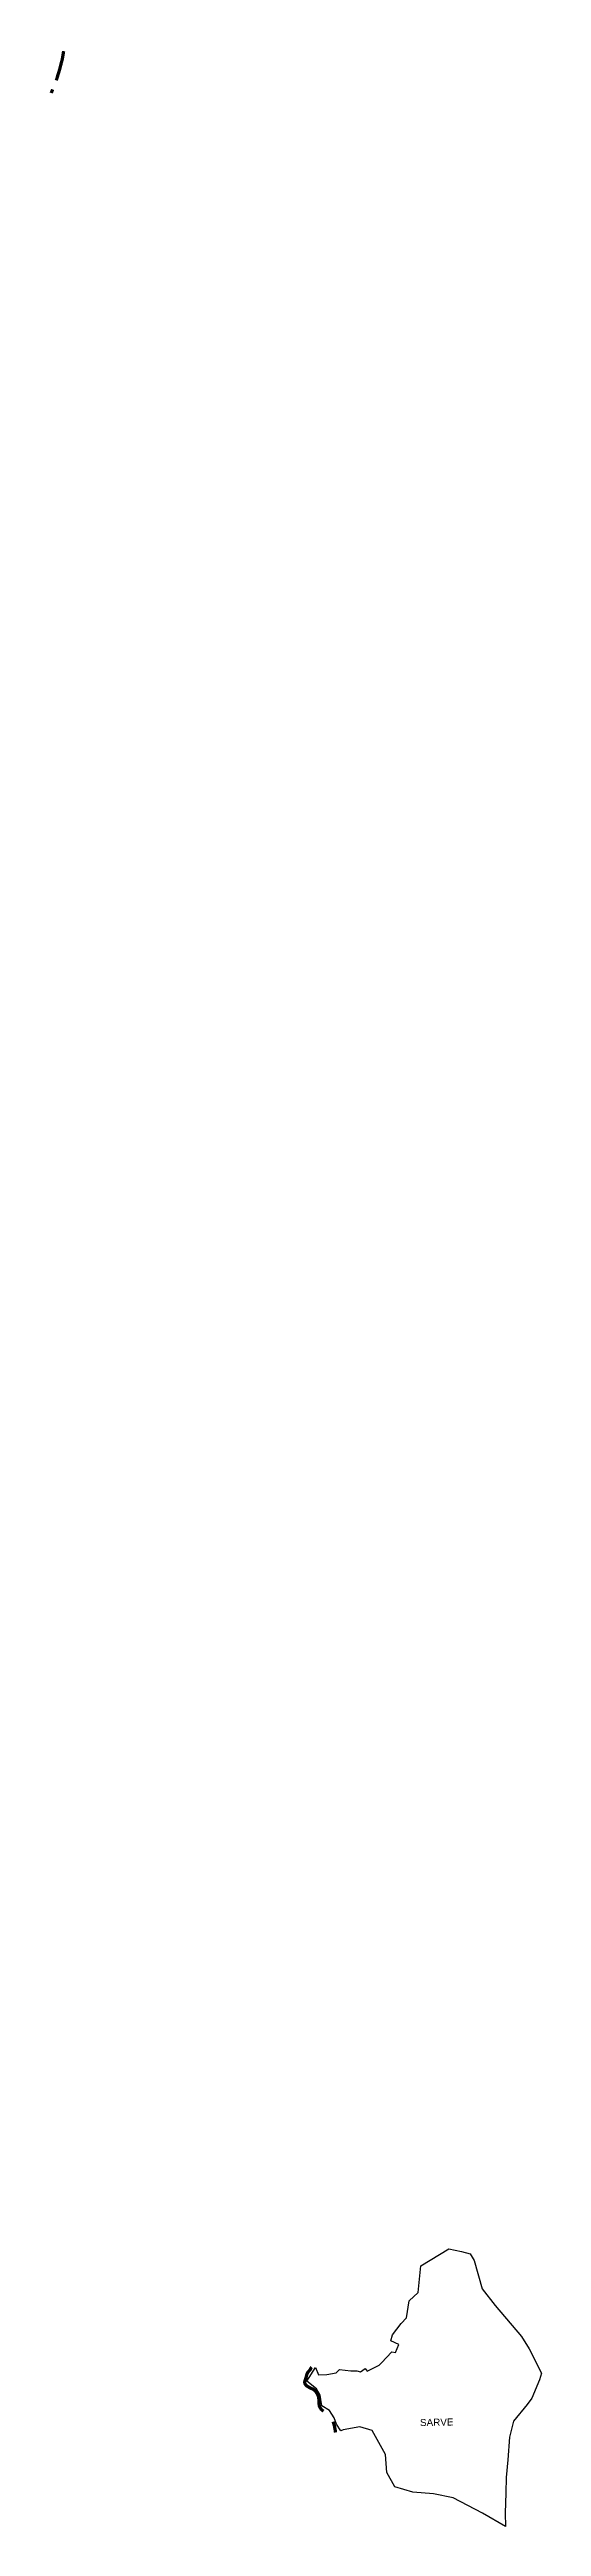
# Model space of a CAD drawing. Header units: metres. Extents: x 274747 to 282310, y 2036707 to 2074814.
import ezdxf

# ---------------------------------------------------------------- set-up
doc = ezdxf.new("R2010")
doc.units = ezdxf.units.M
doc.header["$MEASUREMENT"] = 0
for name, color, linetype in [('NATURALLY PROTECTED', 3, 'Continuous'), ('village', 3, 'Continuous'), ('VILLAGE NAME', 250, 'Continuous')]:
    doc.layers.add(name, color=color, linetype=linetype)
doc.styles.get("Standard").update_dxf_attribs({"font": 'arial.ttf'})

msp = doc.modelspace()

# ---------------------------------------------------------------- linework, layer by layer
at = {"layer": 'NATURALLY PROTECTED', "const_width": 50, "flags": 128}
for points in [[(274963, 2074789), (274961, 2074773), (274948, 2074695), (274941, 2074656), (274929, 2074614), (274924, 2074593), (274921, 2074579), (274917, 2074566), (274912, 2074548), (274909, 2074533), (274906, 2074523), (274902, 2074509), (274895, 2074483), (274884, 2074449), (274875, 2074421), (274863, 2074378), (274851, 2074342), (274850, 2074339)], [(274794, 2074200), (274788, 2074183), (274780, 2074162), (274773, 2074148), (274772, 2074145)], [(278777, 2039156), (278773, 2039152), (278766, 2039141), (278758, 2039126), (278750, 2039114), (278743, 2039105), (278732, 2039095), (278725, 2039087), (278715, 2039073), (278708, 2039060), (278701, 2039039), (278694, 2039009), (278688, 2038989), (278678, 2038963), (278673, 2038946), (278671, 2038935), (278671, 2038920), (278674, 2038907), (278680, 2038895), (278690, 2038881), (278699, 2038872), (278718, 2038859), (278741, 2038846), (278770, 2038831), (278797, 2038820), (278813, 2038809), (278825, 2038800), (278841, 2038783), (278854, 2038763), (278865, 2038743), (278874, 2038726), (278882, 2038702), (278886, 2038688), (278887, 2038666), (278890, 2038616), (278892, 2038582), (278895, 2038559), (278901, 2038546), (278922, 2038512), (278949, 2038487), (278958, 2038479)], [(279108, 2038319), (279120, 2038278), (279128, 2038250), (279133, 2038220), (279139, 2038189), (279144, 2038153)]]:
    msp.add_lwpolyline(points, dxfattribs=at)
at = {"layer": 'village', "color": 3, "true_color": 0x00ff00}
msp.add_polyline3d([(278836, 2039152, 0), (278882, 2039042, 0), (279011, 2039043, 0), (279152, 2039071, 0), (279204, 2039121, 0), (279381, 2039103, 0), (279474, 2039103, 0), (279527, 2039088, 0), (279599, 2039136, 0), (279633, 2039095, 0), (279817, 2039191, 0), (279849, 2039223, 0), (280008, 2039396, 0), (280064, 2039383, 0), (280119, 2039508, 0), (279997, 2039565, 0), (280022, 2039655, 0), (280153, 2039829, 0), (280238, 2039918, 0), (280274, 2040178, 0), (280417, 2040306, 0), (280455, 2040716, 0), (280884, 2040978, 0), (281082, 2040936, 0), (281214, 2040902, 0), (281274, 2040801, 0), (281398, 2040362, 0), (281597, 2040105, 0), (282006, 2039628, 0), (282122, 2039442, 0), (282310, 2039063, 0), (282280, 2038963, 0), (282164, 2038682, 0), (282091, 2038582, 0), (281883, 2038326, 0), (281817, 2038080, 0), (281795, 2037733, 0), (281769, 2037459, 0), (281765, 2037222, 0), (281753, 2036913, 0), (281759, 2036707, 0), (281402, 2036914, 0), (280953, 2037148, 0), (280649, 2037211, 0), (280331, 2037235, 0), (280057, 2037316, 0), (279935, 2037535, 0), (279913, 2037812, 0), (279705, 2038181, 0), (279520, 2038241, 0), (279261, 2038192, 0), (279227, 2038177, 0), (279160, 2038282, 0), (279125, 2038380, 0), (279050, 2038491, 0), (278935, 2038563, 0), (278909, 2038727, 0), (278854, 2038824, 0), (278704, 2038944, 0)], close=True, dxfattribs=at)

# ---------------------------------------------------------------- texts
at = {"layer": 'VILLAGE NAME', "insert": (280442, 2038360), "char_height": 108.75, "attachment_point": 1, "rotation": 1.1028}
msp.add_mtext_dynamic_manual_height_columns('{\\fArial|b0|i0|c0|p34;SARVE}', width=726.93, gutter_width=544, heights=[0], dxfattribs=at)

doc.saveas('drawing.dxf')
